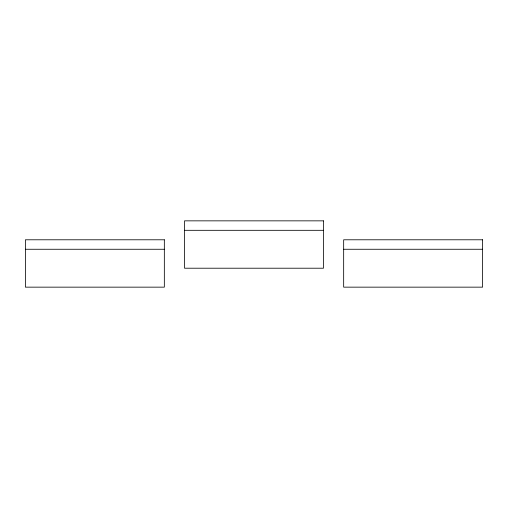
<?xml version="1.0" encoding="UTF-8"?>
<svg xmlns="http://www.w3.org/2000/svg" width="508" height="508" viewBox="0 0 508 508"><rect width="100%" height="100%" fill="white"/><g stroke="black" fill="none" stroke-linecap="round" stroke-linejoin="round"><path stroke-width="0.76" d="M184.531 230.315L323.469 230.315M25.4 249.263L164.338 249.263M343.662 249.263L482.6 249.263M323.469 220.847L184.531 220.847L184.531 268.211L323.469 268.211L323.469 220.847M164.338 239.789L25.4 239.789L25.4 287.153L164.338 287.153L164.338 239.789M482.6 239.789L343.662 239.789L343.662 287.153L482.6 287.153L482.6 239.789"/></g></svg>
